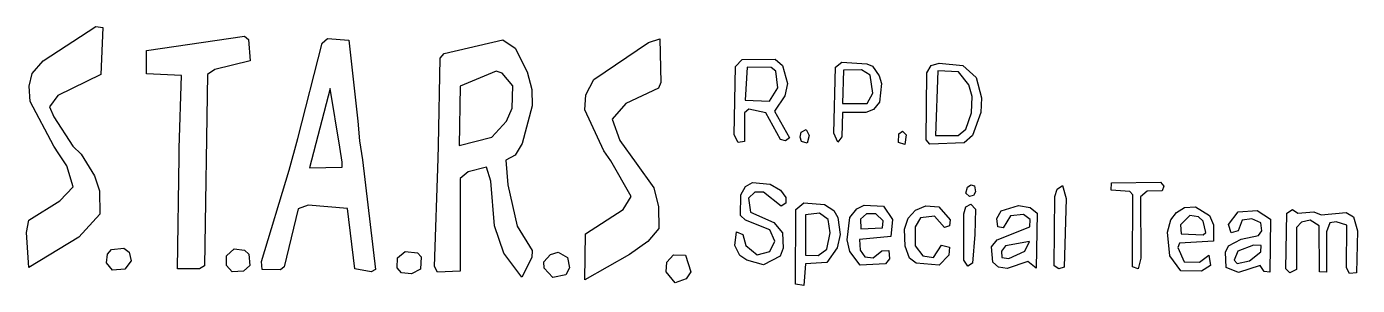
# Model space of a CAD drawing. Header units: millimetres. Extents: x -0.3 to 46.7, y 8.9 to 18.
import ezdxf

# ---------------------------------------------------------------- set-up
doc = ezdxf.new("R2010")
doc.units = ezdxf.units.MM
doc.layers.add('Layer 1', color=5, linetype='Continuous')

msp = doc.modelspace()

# ---------------------------------------------------------------- linework, layer by layer
at = {"layer": 'Layer 1'}
for points in [[(2.381, 17.991), (2.306, 16.326), (0.791, 15.589), (0.492, 15.192), (0.65, 14.835), (1.321, 13.8), (1.61, 13.519), (2.091, 12.748), (2.265, 12.227), (2.273, 11.398), (1.536, 10.587), (-0.228, 9.518), (-0.311, 10.752), (-0.236, 11.191), (0.857, 11.87), (1.329, 12.367), (1.105, 13.104), (0.832, 13.527), (0.65, 13.8), (-0.187, 15.374), (-0.22, 15.912), (-0.112, 16.359), (0.277, 16.815), (2.132, 18.016)], [(7.383, 17.676), (7.524, 17.568), (7.582, 16.807), (6.339, 16.5), (6.074, 16.326), (5.967, 9.576), (5.793, 9.469), (5.014, 9.477), (5.072, 13.419), (5.081, 13.734), (5.155, 16.293), (3.929, 16.351), (3.921, 17.171)], [(11.068, 17.544), (11.391, 14.678), (11.449, 13.982), (11.549, 13.312), (12.013, 9.452), (11.855, 9.369), (11.276, 9.477), (11.027, 11.605), (9.636, 11.721), (9.28, 11.589), (8.791, 9.543), (8.65, 9.436), (8.012, 9.444), (7.979, 9.734), (8.965, 12.955), (9.263, 14.065), (10.133, 17.436), (10.315, 17.593)], [(16.51, 17.552), (16.949, 17.262), (17.363, 16.426), (17.528, 15.804), (17.545, 15.225), (17.189, 13.891), (16.94, 13.477), (16.609, 13.303), (16.684, 12.434), (17.015, 10.976), (17.545, 10.123), (17.528, 9.875), (17.181, 9.179), (16.543, 10.024), (16.212, 10.993), (16.079, 12.566), (15.93, 13.063), (15.284, 12.889), (15.002, 12.657), (15.002, 9.394), (14.199, 9.353), (14.1, 9.552), (14.224, 13.361), (14.232, 13.825), (14.298, 16.906), (14.439, 17.063)], [(22.05, 17.585), (22.083, 16.045), (22.001, 15.846), (20.849, 15.299), (20.369, 14.753), (20.642, 13.999), (21.222, 13.204), (21.843, 12.326), (22.001, 11.663), (22.017, 10.893), (21.628, 10.438), (20.982, 9.974), (19.4, 9.079), (19.425, 10.711), (20.758, 11.564), (21.04, 12.02), (20.319, 13.278), (20.071, 13.635), (19.4, 15.076), (19.441, 15.606), (19.723, 16.152), (21.653, 17.453)], [(26.125, 16.864), (26.382, 16.649), (26.564, 16.011), (26.465, 15.573), (26.108, 15.034), (26.63, 14.09), (26.489, 13.982), (26.315, 14.04), (25.794, 14.976), (25.197, 15.109), (25.048, 14.976), (25.048, 13.966), (24.825, 13.924), (24.684, 14.198), (24.725, 16.608), (24.957, 16.856)], [(25.139, 16.591), (25.065, 15.423), (25.926, 15.382), (26.224, 15.854), (26.15, 16.442), (25.984, 16.575)], [(29.363, 16.699), (29.562, 16.616), (29.802, 16.276), (29.885, 16.011), (29.81, 15.357), (29.603, 15.092), (29.33, 14.984), (28.502, 14.984), (28.485, 14.131), (28.336, 13.941), (28.204, 14.256), (28.253, 16.583), (28.477, 16.757)], [(28.535, 16.484), (28.502, 15.299), (29.372, 15.299), (29.57, 15.672), (29.479, 16.301), (29.181, 16.492)], [(31.632, 16.649), (31.922, 16.732), (32.751, 16.649), (33.223, 16.227), (33.413, 15.506), (33.388, 14.984), (33.098, 14.181), (32.8, 13.916), (31.583, 13.866), (31.459, 14.024), (31.483, 16.384)], [(31.873, 16.459), (31.79, 14.173), (32.593, 14.173), (32.858, 14.396), (33.065, 14.976), (33.088, 15.553), (32.966, 15.962), (32.601, 16.417)], [(16.485, 16.376), (16.27, 16.442), (15.002, 15.92), (14.961, 13.817), (16.12, 14.115), (16.634, 14.686), (16.841, 15.142), (16.866, 15.929)], [(10.406, 15.838), (9.685, 13.03), (10.828, 13.063), (10.828, 13.229), (10.754, 13.759)], [(27.218, 14.388), (27.326, 14.181), (27.251, 13.9), (27.053, 13.966), (27.014, 14.121), (27.044, 14.297)], [(30.622, 14.33), (30.755, 14.198), (30.705, 13.858), (30.481, 13.924), (30.49, 14.231)], [(25.322, 12.516), (25.951, 12.459), (26.315, 12.243), (26.498, 11.986), (26.498, 11.788), (26.34, 11.68), (25.719, 12.177), (25.413, 12.177), (25.189, 11.962), (25.255, 11.473), (26.084, 11.109), (26.39, 10.736), (26.407, 10.206), (26.299, 9.916), (25.711, 9.618), (25.123, 9.775), (24.883, 9.941), (24.701, 10.289), (24.758, 10.777), (24.982, 10.686), (25.09, 10.289), (25.487, 9.966), (25.935, 10.082), (26.117, 10.446), (25.935, 10.852), (25.073, 11.183), (24.899, 11.357), (24.916, 12.086), (25.081, 12.376)], [(33.04, 12.434), (33.165, 12.401), (33.206, 12.193), (33.132, 12.053), (32.991, 12.028), (32.859, 12.145), (32.916, 12.351)], [(36.279, 12.417), (36.403, 11.953), (36.337, 9.535), (36.146, 9.477), (35.981, 9.576), (36.005, 12.02), (36.088, 12.285)], [(38.001, 12.508), (39.732, 12.525), (39.856, 12.392), (39.79, 12.218), (39.268, 12.21), (39.028, 12.011), (39.045, 9.85), (38.945, 9.477), (38.747, 9.543), (38.763, 12.086), (38.656, 12.202), (37.993, 12.251)], [(27.864, 11.746), (28.195, 11.531), (28.336, 11.282), (28.427, 10.686), (28.32, 10.214), (27.955, 9.692), (27.202, 9.651), (27.144, 8.889), (26.841, 8.932), (26.854, 11.564), (27.144, 11.796)], [(33.04, 11.755), (33.198, 11.572), (33.173, 10.678), (33.098, 9.667), (32.933, 9.56), (32.784, 9.783), (32.792, 11.407), (32.858, 11.655)], [(27.69, 11.44), (27.193, 11.374), (27.202, 9.949), (27.649, 9.941), (27.955, 10.164), (28.071, 10.744), (27.997, 11.208)], [(29.272, 11.721), (29.951, 11.688), (30.274, 11.208), (30.216, 10.612), (29.107, 10.512), (29.131, 10.131), (29.297, 9.891), (29.587, 9.858), (29.893, 10.106), (30.142, 10.115), (30.167, 9.825), (30.026, 9.651), (29.131, 9.601), (28.759, 10.082), (28.668, 10.496), (28.767, 11.282), (29.007, 11.589)], [(29.14, 11.225), (29.156, 10.885), (29.918, 10.918), (29.943, 11.167), (29.686, 11.415), (29.355, 11.407)], [(31.442, 11.697), (31.906, 11.663), (32.303, 11.2), (32.278, 10.984), (32.105, 10.935), (31.748, 11.332), (31.26, 11.274), (31.069, 10.951), (31.069, 10.28), (31.343, 9.933), (31.715, 9.875), (31.997, 10.305), (32.287, 10.231), (32.254, 9.949), (31.922, 9.601), (31.111, 9.676), (30.871, 9.85), (30.713, 10.272), (30.697, 10.868), (30.829, 11.258), (31.086, 11.539)], [(34.109, 11.523), (34.722, 11.705), (35.136, 11.639), (35.376, 11.432), (35.343, 9.494), (35.045, 9.725), (34.316, 9.485), (34.018, 9.535), (33.819, 9.701), (33.769, 10.247), (33.968, 10.496), (35.119, 10.951), (35.127, 11.208), (34.896, 11.39), (34.432, 11.34), (34.183, 10.918), (33.993, 10.951), (33.96, 11.249)], [(40.966, 11.655), (41.471, 11.349), (41.604, 11.026), (41.604, 10.446), (40.403, 10.38), (40.353, 10.222), (40.577, 9.717), (41.115, 9.709), (41.438, 9.949), (41.496, 9.593), (41.182, 9.394), (40.453, 9.402), (40.063, 9.933), (39.981, 10.769), (40.097, 11.2), (40.304, 11.456), (40.585, 11.63)], [(40.444, 11.026), (40.469, 10.703), (41.24, 10.67), (41.339, 10.752), (41.24, 11.158), (41.082, 11.307), (40.767, 11.349)], [(42.482, 11.481), (43.144, 11.531), (43.616, 11.225), (43.6, 9.353), (43.401, 9.378), (43.26, 9.593), (42.49, 9.345), (42.051, 9.518), (42.035, 10.065), (42.134, 10.28), (42.589, 10.521), (43.194, 10.653), (43.318, 10.81), (43.277, 11.1), (42.962, 11.233), (42.623, 11.183), (42.482, 10.81), (42.233, 10.744), (42.134, 11.034)], [(44.196, 11.44), (44.403, 11.564), (44.585, 11.44), (45.149, 11.481), (45.414, 11.382), (46.292, 11.456), (46.548, 11.307), (46.689, 10.81), (46.656, 9.328), (46.416, 9.311), (46.308, 9.502), (46.316, 11.009), (45.944, 11.133), (45.712, 11.092), (45.596, 10.777), (45.596, 9.353), (45.347, 9.361), (45.339, 10.984), (45.024, 11.191), (44.718, 11.117), (44.536, 10.926), (44.536, 9.444), (44.304, 9.336), (44.163, 9.477)], [(35.111, 10.438), (34.258, 10.28), (34.117, 10.098), (34.134, 9.866), (34.382, 9.841), (34.945, 10.098)], [(3.118, 10.198), (3.308, 10.057), (3.383, 9.759), (3.159, 9.46), (2.72, 9.427), (2.505, 9.684), (2.546, 9.99), (2.687, 10.156)], [(7.019, 10.173), (7.383, 10.131), (7.532, 9.99), (7.573, 9.593), (7.35, 9.386), (6.944, 9.361), (6.754, 9.593), (6.754, 9.933)], [(13.495, 10.032), (13.619, 9.891), (13.603, 9.46), (13.28, 9.295), (12.924, 9.328), (12.775, 9.51), (12.783, 9.858), (13.064, 10.082)], [(18.464, 10.057), (18.787, 9.875), (18.862, 9.502), (18.729, 9.262), (18.274, 9.162), (17.967, 9.494), (17.951, 9.717), (18.191, 9.982)], [(22.961, 9.957), (23.152, 9.369), (22.986, 9.121), (22.589, 8.972), (22.274, 9.361), (22.299, 9.709), (22.539, 9.966)], [(43.285, 10.289), (43.02, 10.305), (42.465, 10.098), (42.341, 9.783), (42.449, 9.659), (42.879, 9.75), (43.277, 10.073)]]:
    msp.add_lwpolyline(points, close=True, dxfattribs=at)

doc.saveas('drawing.dxf')
